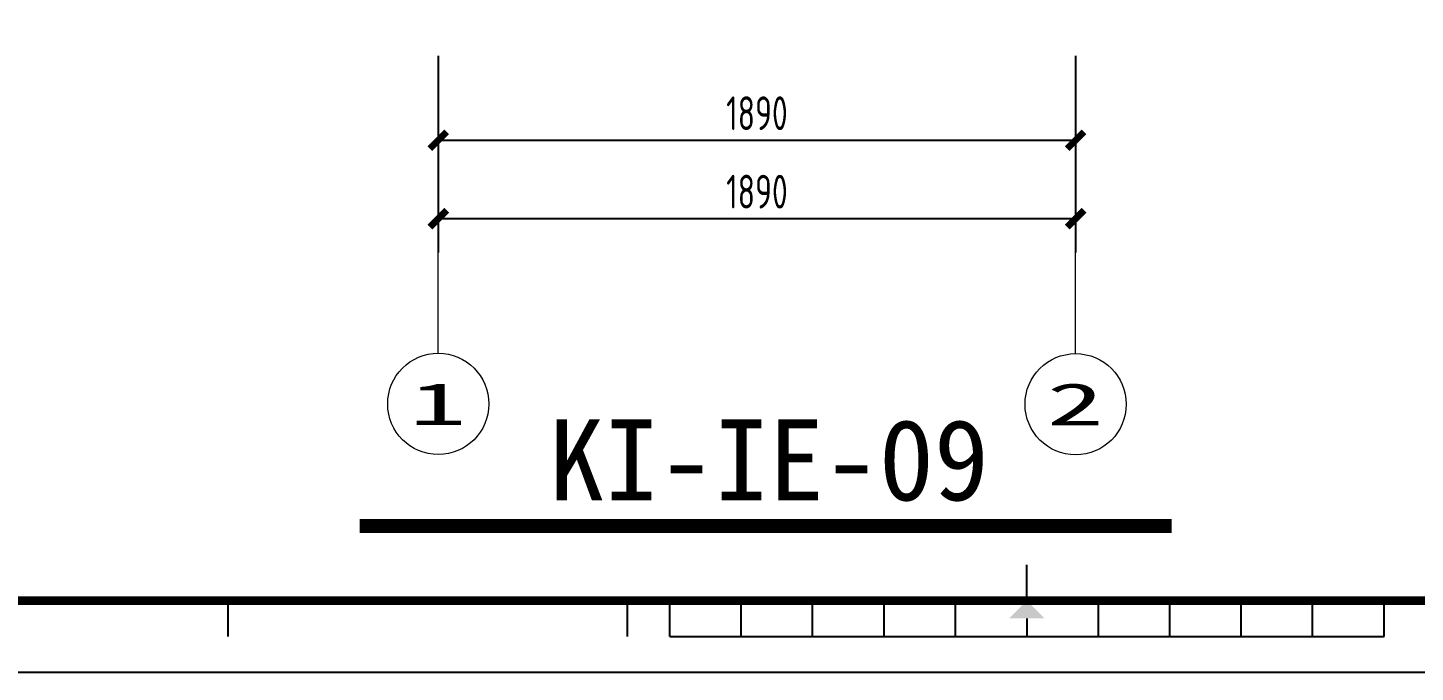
# Model space of a CAD drawing. Header units: millimetres. Extents: x 104198 to 1296755, y -81101 to 81453.
# Drawn here: x 661304 to 665418, y -28742 to -26832 of the extents above; entities that cross this region are included whole.
import ezdxf
from ezdxf.enums import TextEntityAlignment as Align
from ezdxf.xclip import XClip

# ---------------------------------------------------------------- set-up
doc = ezdxf.new("R2010")
doc.units = ezdxf.units.MM
doc.header["$XCLIPFRAME"] = 0
doc.header["$PDMODE"] = 3
doc.layers.get('Defpoints').update_dxf_attribs({"color": 250})
doc.layers.add('Axle Number', color=150, linetype='Continuous', lineweight=0)
doc.layers.add('图纸图框', color=165, linetype='Continuous')
doc.styles.add('CCD_DIM', font='ARCHS.SHX')
doc.styles.add('尺寸标注', font='ARCHS.SHX', dxfattribs={"width": 0.8})
doc.styles.add('线上图名', font='simhei.ttf')
doc.styles.add('轴号', font='', dxfattribs={"width": 0.8})
doc.styles.get('轴号').set_extended_font_data('SimSun')
doc.dimstyles.new('海龍1：50', dxfattribs={"dimscale": 50, "dimtxt": 2, "dimasz": 1, "dimexe": 2, "dimexo": 2, "dimgap": 0.6, "dimtad": 1, "dimdec": 0, "dimrnd": 5, "dimdsep": 46, "dimtxsty": 'CCD_DIM', "dimblk": 'WS-cj', "dimcen": 1, "dimclrd": 44, "dimclre": 44, "dimclrt": 2, "dimadec": 0, "dimazin": 2, "dimtfac": 1, "dimtdec": 4, "dimtix": 1, "dimtmove": 2, "dimatfit": 3, "dimldrblk": 'CCD_Leader_Arrow', "dimfxl": 5, "dimfxlon": 1, "dimtolj": 1, "dimarcsym": 0})

# ---------------------------------------------------------------- blocks, each defined once
blk = doc.blocks.new('kjghhgdgfhdhgfh')
at = {"layer": '图纸图框', "color": 165}
for p, q in [((1235.736097114308, -516.6322323388636), (1235.736097114308, -513.1311886968824)), ((1157.452761280522, -520.1332759807351), (1157.452761280522, -516.6322323388636)), ((1196.594429197475, -520.1332759807351), (1196.594429197475, -516.6322323388636)), ((1200.725660694923, -520.1332759807351), (1200.725660694923, -516.6322323388636)), ((1207.727747978776, -520.1332759807351), (1207.727747978776, -516.6322323388636)), ((1214.729835262748, -520.1332759807351), (1214.729835262748, -516.6322323388636)), ((1221.731922546599, -520.1332759807351), (1221.731922546599, -516.6322323388636)), ((1228.734009830453, -520.1332759807351), (1228.734009830453, -516.6322323388636)), ((1242.738184398277, -520.1332759807351), (1242.738184398277, -516.6322323388636)), ((1249.74027168213, -520.1332759807351), (1249.74027168213, -516.6322323388636)), ((1256.742358965983, -520.1332759807351), (1256.742358965983, -516.6322323388636)), ((1263.744446249947, -520.1332759807351), (1263.744446249947, -516.6322323388636)), ((1270.746533533805, -520.1332759807351), (1270.746533533805, -516.6322323388636)), ((1200.725660694923, -520.1332759807351), (1270.746533533805, -520.1332759807351)), ((1018.449156697091, -523.6475894229297), (1438.44652398302, -523.6475894229297)), ((1018.44915656821, -523.6475897729335), (1438.446523854134, -523.6475897729335)), ((1018.44915656821, -523.6475911731757), (1438.446523854134, -523.6475911731757)), ((1018.449156697091, -523.6475908231721), (1438.44652398302, -523.6475908231721)), ((1018.449156697091, -523.6475908231721), (1438.44652398302, -523.6475908231721))]:
    blk.add_line(p, q, dxfattribs=at)
at = {"layer": '图纸图框', "color": 165, "const_width": 0.840250474066758}
blk.add_lwpolyline([(1431.444436699053, -233.6664052710039), (1035.954374906786, -233.6664052710039), (1035.954374906786, -516.6322323388636), (1431.444436699053, -516.6322323388636)], close=True, dxfattribs=at)
at = {"layer": '图纸图框', "color": 165, "const_width": 0.2100626185166894}
blk.add_lwpolyline([(1235.736097114308, -518.3827541597987), (1235.736097114308, -520.1332759807351)], dxfattribs=at)
at = {"layer": '图纸图框', "color": 165}
blk.add_solid([(1237.486618935353, -518.3827541597987), (1233.98557529337, -518.3827541597987), (1235.736097114308, -516.6322323388636)], dxfattribs=at)
blk = doc.blocks.new('_ArchTick')
at = {"color": 2, "linetype": 'ByBlock', "const_width": 0.4}
blk.add_lwpolyline([(-0.5, -0.5), (0.5, 0.5)], dxfattribs=at)
blk = doc.blocks.new('*D641')
at = {"color": 44, "lineweight": -2, "transparency": 16777216}
for p, q in [((662521.4481756481, -26914.99720443529), (662521.4481756481, -27264.99720443529)), ((664411.4481756481, -26914.99720443529), (664411.4481756481, -27264.99720443529)), ((662521.4481756481, -27164.99720443529), (664411.4481756481, -27164.99720443529))]:
    blk.add_line(p, q, dxfattribs=at)
at = {"layer": 'Defpoints', "color": 0, "transparency": 16777216}
for p in [(662521.4481756481, -26603.4615628795), (664411.4481756481, -26603.4615628795), (664411.4481756481, -27164.99720443529)]:
    blk.add_point(p, dxfattribs=at)
at = {"color": 44, "lineweight": -2, "transparency": 16777216, "xscale": 50, "yscale": 50, "zscale": 50, "rotation": 180}
blk.add_blockref('_ArchTick', (662521.4481756481, -27164.99720443529), dxfattribs=at)
at = {"color": 44, "lineweight": -2, "transparency": 16777216, "xscale": 50, "yscale": 50, "zscale": 50}
blk.add_blockref('_ArchTick', (664411.4481756481, -27164.99720443529), dxfattribs=at)
at = {"color": 2, "transparency": 16777216, "insert": (663466.4481756481, -27084.99720443529), "char_height": 100, "attachment_point": 5, "style": '尺寸标注'}
blk.add_mtext('\\A1;1890', dxfattribs=at)
blk = doc.blocks.new('CCD_Leader_Arrow')
at = {"color": 50, "linetype": 'ByBlock'}
blk.add_line((0, 0), (-1, 0), dxfattribs=at)
for points in [[(-0.8586479999999881, 0.6683735999999953), (-0.5965191999999888, 0.8519200000000069), (-0.2400000000000091, 0), (0, 0)], [(-0.8586479999999881, -0.6683735999999953), (-0.5965191999999888, -0.8519200000000069), (-0.2400000000000091, 0), (0, 0)]]:
    blk.add_solid(points, dxfattribs=at)
blk = doc.blocks.new('WS-cj')
blk.add_hatch(color=2).paths.add_polyline_path([(0.5879038905250127, 0.8177135944101792), (-0.8177135944101792, -0.5879038905250127), (-0.5879038905245579, -0.817713594410634), (0.817713594410634, 0.5879038905247853)])
at = {"color": 2, "linetype": 'ByBlock', "lineweight": 0}
for p, q in [((-1.099999999999909, 0), (0, 0)), ((0, 0), (1.099999999999909, 0))]:
    blk.add_line(p, q, dxfattribs=at)
at = {"color": 2}
blk.add_lwpolyline([(0.5879038905250127, 0.8177135944101792), (-0.8177135944101792, -0.5879038905250127), (-0.5879038905245579, -0.817713594410634), (0.817713594410634, 0.5879038905247853)], close=True, dxfattribs=at)
blk = doc.blocks.new('*D642')
at = {"color": 44, "lineweight": -2, "transparency": 16777216}
for p, q in [((662521.448175648, -27147.46687948864), (662521.448175648, -27497.46687948864)), ((664411.4481756481, -27147.46687948864), (664411.4481756481, -27497.46687948864)), ((664411.4481756481, -27397.46687948864), (662521.448175648, -27397.46687948864))]:
    blk.add_line(p, q, dxfattribs=at)
at = {"layer": 'Defpoints', "color": 0, "transparency": 16777216}
for p in [(662521.448175648, -27003.92517766566), (664411.4481756481, -26997.46624731109), (662521.448175648, -27397.46687948864)]:
    blk.add_point(p, dxfattribs=at)
at = {"color": 44, "lineweight": -2, "transparency": 16777216, "xscale": 50, "yscale": 50, "zscale": 50, "rotation": 180}
blk.add_blockref('_ArchTick', (662521.448175648, -27397.46687948864), dxfattribs=at)
at = {"color": 44, "lineweight": -2, "transparency": 16777216, "xscale": 50, "yscale": 50, "zscale": 50}
blk.add_blockref('_ArchTick', (664411.4481756481, -27397.46687948864), dxfattribs=at)
at = {"color": 2, "transparency": 16777216, "insert": (663466.448175648, -27317.46687948864), "char_height": 100, "attachment_point": 5, "style": '尺寸标注'}
blk.add_mtext('\\A1;1890', dxfattribs=at)
blk = doc.blocks.new('hl_Axis-A3')
at = {"color": 150, "ltscale": 2}
blk.add_line((16.00001264355095, -2.628404866592651e-05), (1.264355095287328e-05, -2.628404866555911e-05), dxfattribs=at)
at = {"color": 150}
blk.add_circle((19.00001264355095, -2.628404866592651e-05), 3, dxfattribs=at)
at = {"color": 2, "style": '轴号', "width": 3.15}
blk.add_attdef('轴号', text='', height=2.5, dxfattribs=at).set_placement((17.31251264355095, -1.273923342872195), (20.68751264355095, -1.273923342872195), align=Align.FIT)

msp = doc.modelspace()

# ---------------------------------------------------------------- linework, layer by layer
at = {"color": 2, "linetype": 'Continuous'}
msp.add_lwpolyline([(662288.7695424443, -28308.3091381212, 41.9328, 41.9328, 0), (664695.8911604218, -28308.3091381212, 44.928, 44.928, 0)], format="xyseb", dxfattribs=at)

# ---------------------------------------------------------------- block references
ref = msp.add_blockref('kjghhgdgfhdhgfh', (626885.9237010852, -12901.25922110064), dxfattribs=dict(xscale=30.25, yscale=30.25, zscale=30.25))
XClip(ref).set_block_clipping_path([(1018.4491561816565, -523.6475911731757), (1465.834744255318, -226.65104223585132)])
at = {"layer": 'Axle Number'}
ref = msp.add_blockref('hl_Axis-A3', (662521.4494898506, -26996.39120414425), dxfattribs=dict(at, xscale=50, yscale=50, zscale=50, rotation=270))
ref.add_attrib('轴号', '1', dxfattribs={"layer": '0', "color": 2, "height": 125, "style": '轴号', "width": 1.8984375}).set_placement((662435.8783227069, -28008.89183632179), (662604.6283227069, -28008.89183632179), align=Align.FIT)
ref = msp.add_blockref('hl_Axis-A3', (664411.4481756481, -26997.46624731109), dxfattribs=dict(at, xscale=50, yscale=50, zscale=50, rotation=270))
ref.add_attrib('轴号', '2', dxfattribs={"layer": '0', "color": 2, "height": 125, "style": '轴号', "width": 1.8984375}).set_placement((664325.8770085045, -28009.96687948863), (664494.6270085045, -28009.96687948863), align=Align.FIT)

# ---------------------------------------------------------------- texts
at = {"color": 2, "style": '线上图名', "flags": 8}
msp.add_attdef('KI-IE-09', text='EXISTING_PLAN', height=239.616, dxfattribs=at).set_placement((663502.1742836661, -28232.08746257643), align=Align.CENTER)

# ---------------------------------------------------------------- dimensions: what is measured, and where the dimension line sits
for base, p1, p2, picture, middle in [((664411.4481756481, -27164.99720443529), (662521.4481756481, -26603.4615628795), (664411.4481756481, -26603.4615628795), '*D641', (663466.4481756481, -27084.99720443529)), ((662521.448175648, -27397.46687948864), (664411.4481756481, -26997.46624731109), (662521.448175648, -27003.92517766566), '*D642', (663466.448175648, -27317.46687948864))]:
    dim = msp.add_linear_dim(base=base, p1=p1, p2=p2, dimstyle='海龍1：50', override={"dimtxsty": '尺寸标注', "dimblk1": 'ArchTick', "dimblk2": 'ArchTick', "dimsah": 1})
    dim.commit()
    dim.dimension.update_dxf_attribs({"geometry": picture, "text_midpoint": middle})

doc.saveas('drawing.dxf')
